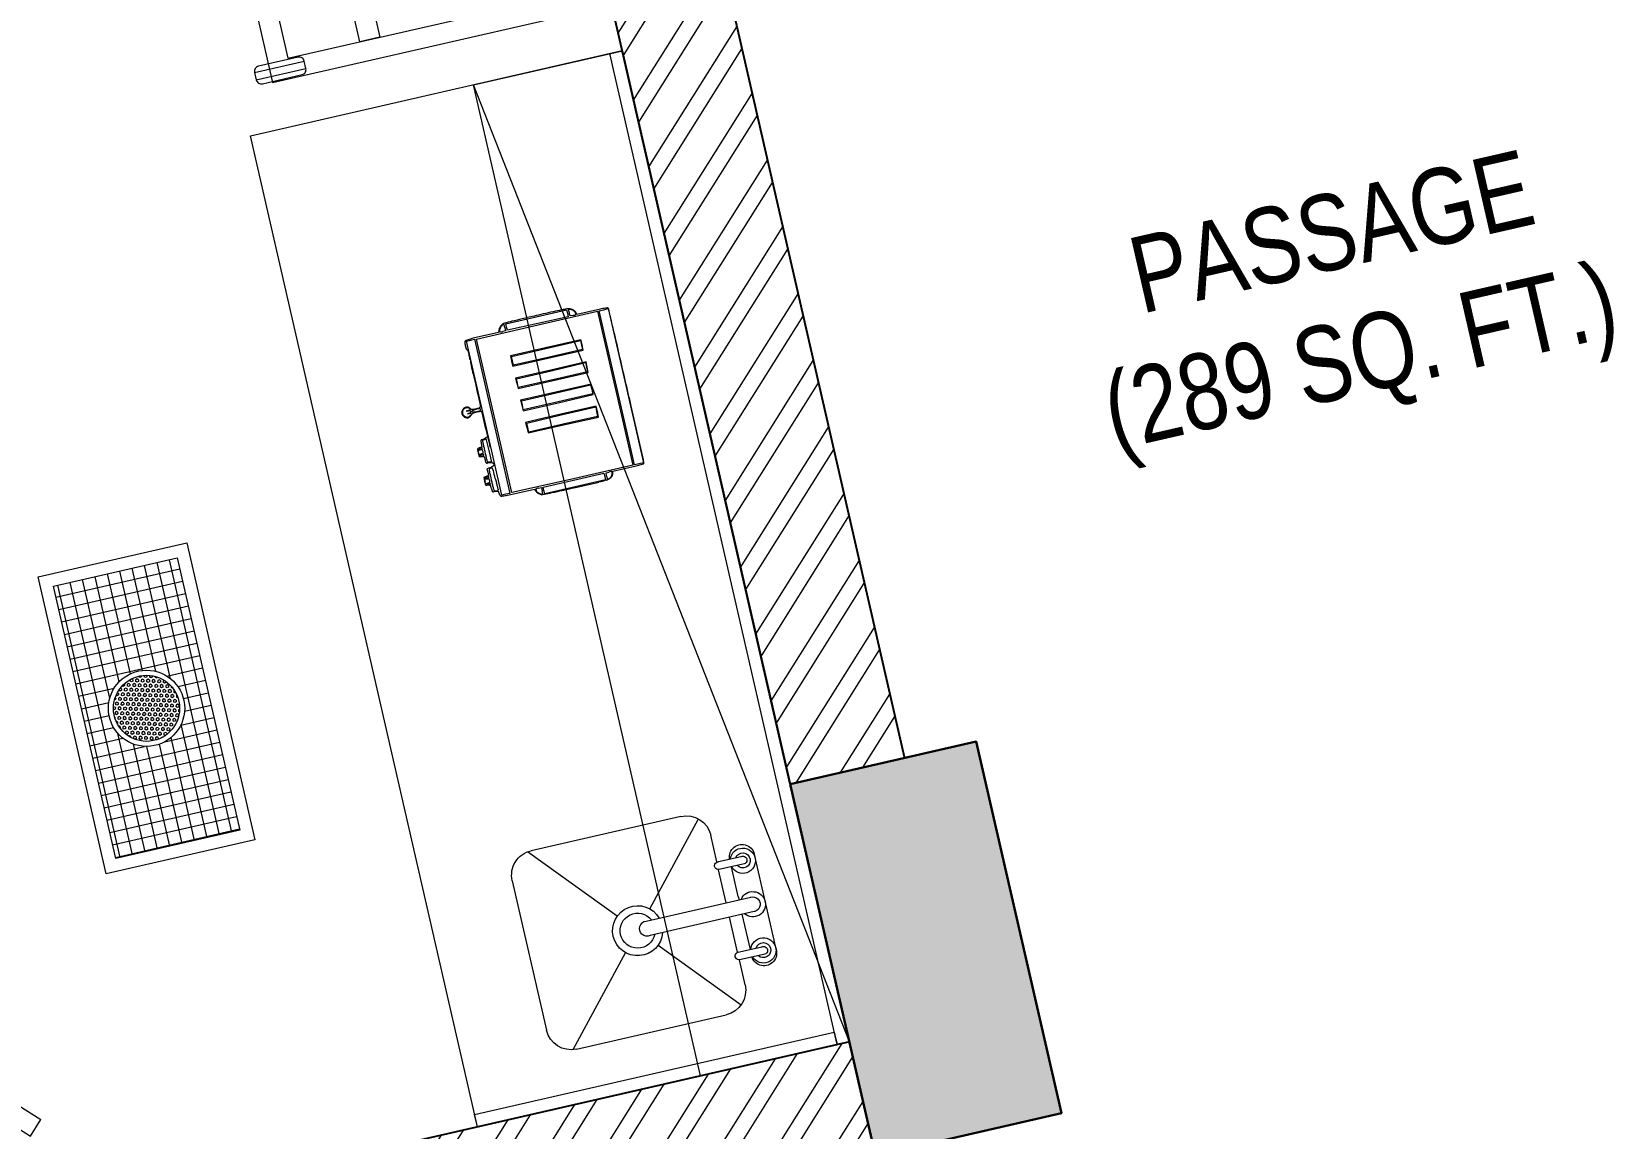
# Model space of a CAD drawing. Header units: millimetres. Extents: x 1667 to 847943, y 724 to 1832625.
# Drawn here: x 651250 to 654369, y 723548 to 725705 of the extents above; entities that cross this region are included whole.
import ezdxf

# ---------------------------------------------------------------- set-up
doc = ezdxf.new("R2010")
doc.units = ezdxf.units.MM
doc.linetypes.add('CENTER', pattern=[2, 1.25, -0.25, 0.25, -0.25])
doc.linetypes.add('DASHED', pattern=[19.05, 12.7, -6.35])
for name, color, linetype, lineweight in [('2026-02-28_GF-SF BWP SET_MAIN BLOCK_SASANGIR RESORT$0$BRICK WALL_MOFA', 20, 'Continuous', 25), ('2026-02-28_GF-SF BWP SET_MAIN BLOCK_SASANGIR RESORT$0$CONCRETE_MOFA', 230, 'Continuous', 30), ('2026-02-28_GF-SF BWP SET_MAIN BLOCK_SASANGIR RESORT$0$HATCH LIGHT_MOFA', 253, 'Continuous', 0), ('2026-02-28_GF-SF BWP SET_MAIN BLOCK_SASANGIR RESORT$0$HATCH_LIGHT_MOFA', 251, 'Continuous', 5), ('DIMENSION_MOFA', 66, 'CENTER', 15), ('FURNITURE_MOFA', 46, 'Continuous', 5), ('GH - KIT - PLAN', 32, 'Continuous', 0), ('GH - KIT EQUIP.', 2, 'Continuous', 9), ('kitchen equipments', 5, 'Continuous', 0), ('text', 222, 'Continuous', 15)]:
    doc.layers.add(name, color=color, linetype=linetype, lineweight=lineweight)
doc.styles.add('ARIALBOLD.8', font='arialbd.ttf', dxfattribs={"width": 0.8, "height": 2.5})
pattern_1 = [(45, (141873.28, -3193.15), (-67.35192, 67.35192), []), (45, (141918.18, -3193.15), (-67.35192, 67.35192), [])]

# ---------------------------------------------------------------- blocks, each defined once
blk = doc.blocks.new('CASTOR')
at = {"layer": 'kitchen equipments', "color": 177, "lineweight": 13, "true_color": 0x293189}
for p, q in [((38.9, 67.2), (-67.2, -38.9)), ((67.2, 38.9), (38.9, 67.2)), ((67.2, 38.9), (-38.9, -67.2)), ((-38.9, -67.2), (-67.2, -38.9))]:
    blk.add_line(p, q, dxfattribs=at)
for radius in [31.6, 20]:
    blk.add_circle((0, 0), radius, dxfattribs=at)
blk = doc.blocks.new('Rs-table')
at = {"layer": 'GH - KIT - PLAN', "color": 177, "linetype": 'DASHED', "lineweight": 5, "ltscale": 0.1, "true_color": 0x293189}
for p, q in [((932, 200), (0, 200)), ((0, 200), (0, 0)), ((932, 0), (932, 200)), ((932, 150), (0, 150)), ((0, 50), (932, 50)), ((0, 0), (932, 0))]:
    blk.add_line(p, q, dxfattribs=at)
for p in [(16.8, 160.5), (901.8, 149.4), (16.8, 27.6), (912.9, 16.5)]:
    blk.add_blockref('CASTOR', p, dxfattribs=at)
blk = doc.blocks.new('SINK')
at = {"layer": 'FURNITURE_MOFA'}
for p, q in [((578109.7, 211491.4), (577915.6, 211491.4)), ((578002.8, 211466.1), (578002.8, 211256.4)), ((577915.6, 211442.3), (577915.6, 211442.2)), ((577915.6, 211442.2), (577916.8, 211442.2)), ((577916.8, 211465.2), (577916.8, 211420)), ((577932, 211420), (577932, 211465.2)), ((577932, 211442.2), (578002.8, 211442.2)), ((578031.9, 211255), (578031.9, 211465.8)), ((578038.5, 211442.2), (578031.9, 211442.2)), ((578038.5, 211442.2), (578098.8, 211442.2)), ((578098.8, 211465.2), (578098.8, 211420)), ((578114.1, 211420), (578114.1, 211465.2)), ((577866.5, 211416.5), (577916.7, 211416.5)), ((577932.1, 211416.5), (578002.8, 211416.5)), ((578031.9, 211416.5), (578098.7, 211416.5)), ((578114.2, 211416.5), (578168, 211416.5)), ((577980.6, 211267.4), (577829.8, 211400.2)), ((578053.9, 211267.4), (578204.7, 211400.2)), ((577817.3, 211065.7), (577817.3, 211367.3)), ((578217.3, 211367.3), (578217.3, 211065.7)), ((577980.6, 211201.7), (577817.8, 211058.2)), ((578053.9, 211201.7), (578216.7, 211058.2)), ((578168, 211016.5), (577866.5, 211016.5))]:
    blk.add_line(p, q, dxfattribs=at)
for centre, radius, start, end in [((577918.9, 211466.8), 24.8, 83.6375, 265.1112), ((577924.4, 211466.7), 24.8, 287.9421, 252.0579), ((577924.9, 211466.7), 14.8, 298.8271, 236.561), ((577924.4, 211467.2), 7.87, 345.6134, 194.3866), ((578017.5, 211466.7), 24.8, 305.6219, 233.6179), ((578017.3, 211466.5), 14.8, 353.6262, 192.1333), ((578105.2, 211466.7), 24.8, 291.0633, 255.1249), ((578105.9, 211466.7), 14.8, 303.439, 241.1729), ((578106.4, 211467.2), 7.87, 345.6134, 194.3866), ((578112.5, 211466.8), 24.8, 273.6196, 96.3625), ((577866.5, 211367.3), 49.2, 90, 180), ((577924.4, 211418), 7.87, 165.6134, 14.3866), ((578106.4, 211418), 7.87, 165.6134, 14.3866), ((578168, 211367.3), 49.2, 0, 90), ((578017.3, 211234.6), 49.2, 107.0555, 72.6537), ((578017.3, 211234.6), 34.4, 114.7713, 64.7909), ((578017.3, 211253.3), 14.8, 167.8667, 6.3738), ((577866.5, 211065.7), 49.2, 180, 270), ((578168, 211065.7), 49.2, 270, 0)]:
    blk.add_arc(centre, radius, start, end, dxfattribs=at)
blk = doc.blocks.new('TR')
at = {"layer": 'GH - KIT - PLAN', "color": 177, "true_color": 0x293189}
for p, q in [((3684884.6, 130859, 0), (3684884.6, 130759, 0)), ((3684899.6, 130859, 0), (3684899.6, 130759, 0)), ((3685444.6, 130859, 0), (3685444.6, 130759, 0)), ((3685459.6, 130859, 0), (3685459.6, 130759, 0)), ((3684884.6, 130199, 0), (3684884.6, 130299, 0)), ((3684899.6, 130199, 0), (3684899.6, 130299, 0)), ((3685444.6, 130199, 0), (3685444.6, 130299, 0)), ((3685459.6, 130199, 0), (3685459.6, 130299, 0))]:
    blk.add_line(p, q, dxfattribs=at)
at = {"layer": 'GH - KIT - PLAN', "color": 177, "true_color": 0x293189, "elevation": 0}
for points in [[(3684884.6, 130759), (3684899.6, 130759, 0.414214), (3684909.6, 130769), (3684909.6, 130849, 0.414214), (3684899.6, 130859), (3684884.6, 130859, 0.414214), (3684874.6, 130849), (3684874.6, 130769, 0.414214)], [(3685459.6, 130759), (3685444.6, 130759, -0.414214), (3685434.6, 130769), (3685434.6, 130849, -0.414214), (3685444.6, 130859), (3685459.6, 130859, -0.414214), (3685469.6, 130849), (3685469.6, 130769, -0.414214)], [(3684884.6, 130299), (3684899.6, 130299, -0.414214), (3684909.6, 130289), (3684909.6, 130209, -0.414214), (3684899.6, 130199), (3684884.6, 130199, -0.414214), (3684874.6, 130209), (3684874.6, 130289, -0.414214)], [(3685459.6, 130299), (3685444.6, 130299, 0.414214), (3685434.6, 130289), (3685434.6, 130209, 0.414214), (3685444.6, 130199), (3685459.6, 130199, 0.414214), (3685469.6, 130209), (3685469.6, 130289, 0.414214)]]:
    blk.add_lwpolyline(points, format="xyb", close=True, dxfattribs=at)
for points in [[(3684872.1, 130829), (3685472.1, 130829), (3685472.1, 130229), (3684872.1, 130229)], [(3684912.1, 130789), (3685432.1, 130789), (3685432.1, 130269), (3684912.1, 130269)], [(3684912.1, 130604), (3684912.1, 130644), (3685432.1, 130644), (3685432.1, 130604)], [(3684912.1, 130454), (3684912.1, 130414), (3685432.1, 130414), (3685432.1, 130454)]]:
    blk.add_lwpolyline(points, close=True, dxfattribs=at)
blk = doc.blocks.new('GR600')
at = {"layer": 'GH - KIT EQUIP.', "true_color": 0x262627}
h = blk.add_hatch(dxfattribs=at)
h.set_pattern_fill('ANSI37', color=250, scale=200, angle=45)
h.set_pattern_definition([(90, (269578.89, 3638601.525), (-25, -5e-15), []), (180, (269578.89, 3638601.525), (5e-15, -25), [])])
h.paths.add_polyline_path([(505118.7, 156615), (505118.7, 156365), (505668.2, 156365), (505668.2, 156615)])
h.paths.add_polyline_path([(505468.4, 156490, 1), (505318.4, 156490, 1)], flags=16)
h.paths.add_polyline_path([(505458.4, 156490, 1), (505328.4, 156490, 1)], flags=0)
h = blk.add_hatch(dxfattribs=at)
h.set_pattern_fill('HEX', color=250, scale=25, angle=45)
h.set_pattern_definition([(45, (270639.0354, 3638601.525), (-3.827327723, 3.827327723), [3.125, -6.25]), (165, (270639.0354, 3638601.525), (-1.400899175, -5.228226898), [3.125, -6.25]), (105, (270641.245, 3638603.735), (-5.228226898, -1.400899175), [3.125, -6.25])])
h.paths.add_polyline_path([(505458.4, 156490, 1), (505328.4, 156490, 1)])
at = {"layer": 'GH - KIT EQUIP.'}
blk.add_lwpolyline([(505693.2, 156340), (505093.7, 156340), (505093.7, 156640), (505693.2, 156640), (505693.2, 156340)], dxfattribs=at)
blk.add_lwpolyline([(505668.2, 156615), (505668.2, 156365), (505118.7, 156365), (505118.7, 156615)], close=True, dxfattribs=at)
for radius in [75, 65]:
    blk.add_circle((505393.4, 156490), radius, dxfattribs=at)
blk = doc.blocks.new('TS')
at = {"layer": 'GH - KIT EQUIP.', "lineweight": 15}
for p, q in [((1183144, -1332222.1), (1183144, -1332002.5)), ((1183144, -1332002.5), (1183152.1, -1332002.5)), ((1183152.1, -1332002.5), (1183160.1, -1332002.5)), ((1183209.2, -1331999.9), (1183157.7, -1332000.1)), ((1183160.1, -1332002.5), (1183160.1, -1332222.1)), ((1183164.1, -1332003.1), (1183288.1, -1332002.8)), ((1183164.1, -1332222.1), (1183164.1, -1332003.1)), ((1183210.5, -1331996.3), (1183209.2, -1331999.9)), ((1183223.1, -1332000.3), (1183217.3, -1332000.3)), ((1183223.1, -1331993.4), (1183223.1, -1332000.3)), ((1183226.7, -1331993.1), (1183226.4, -1331986.5)), ((1183226.4, -1331986.5), (1183287.8, -1331986.5)), ((1183227.1, -1331999.7), (1183226.7, -1331993.1)), ((1183288.1, -1332000), (1183227.1, -1331999.7)), ((1183287.8, -1331986.5), (1183349.2, -1331986.5)), ((1183349.2, -1332000.3), (1183288.1, -1332000)), ((1183288.1, -1332002.8), (1183407.8, -1332002.5)), ((1183349.2, -1331986.5), (1183349.2, -1331993.4)), ((1183349.2, -1331993.4), (1183349.2, -1332000.3)), ((1183353.2, -1331999.7), (1183352.9, -1331993.1)), ((1183359.2, -1332000), (1183353.2, -1331999.7)), ((1183367.1, -1331999.7), (1183366.3, -1331996.4)), ((1183414.2, -1332000), (1183367.1, -1331999.7)), ((1183407.8, -1332002.5), (1183407.8, -1332222.1)), ((1183411.2, -1332222.1), (1183411.2, -1332002.5)), ((1183411.2, -1332002.5), (1183420.4, -1332002.5)), ((1183420.4, -1332002.5), (1183429.6, -1332002.5)), ((1183429.6, -1332002.5), (1183429.6, -1332222.1)), ((1183292.4, -1332050.1), (1183221.3, -1332050.1)), ((1183221.3, -1332050.1), (1183221.3, -1332060.5)), ((1183221.3, -1332060.5), (1183221.3, -1332070.8)), ((1183221.3, -1332070.8), (1183292.4, -1332070.8)), ((1183223.1, -1332051.9), (1183292.7, -1332051.6)), ((1183223.1, -1332060.5), (1183223.1, -1332051.9)), ((1183223.1, -1332069.1), (1183223.1, -1332060.5)), ((1183292.7, -1332069.4), (1183223.1, -1332069.1)), ((1183363.5, -1332050.1), (1183292.4, -1332050.1)), ((1183292.4, -1332070.8), (1183363.5, -1332070.8)), ((1183292.7, -1332051.6), (1183362.4, -1332051.3)), ((1183362.4, -1332069.7), (1183292.7, -1332069.4)), ((1183362.4, -1332051.3), (1183362.4, -1332060.5)), ((1183362.4, -1332060.5), (1183362.4, -1332069.7)), ((1183363.5, -1332060.5), (1183363.5, -1332050.1)), ((1183363.5, -1332070.8), (1183363.5, -1332060.5)), ((1183292.4, -1332094.9), (1183221.3, -1332094.9)), ((1183221.3, -1332094.9), (1183221.6, -1332105.5)), ((1183222.7, -1332105.5), (1183223.1, -1332096.6)), ((1183223.1, -1332096.6), (1183292.7, -1332096.3)), ((1183363.6, -1332094.9), (1183292.4, -1332094.9)), ((1183292.7, -1332096.3), (1183362.4, -1332096)), ((1183362.4, -1332096), (1183362.4, -1332105.2)), ((1183363.3, -1332105.5), (1183363.6, -1332094.9)), ((1183221.6, -1332105.5), (1183221.9, -1332116.1)), ((1183221.9, -1332116.1), (1183292.4, -1332116.1)), ((1183222.4, -1332114.4), (1183222.7, -1332105.5)), ((1183292.4, -1332114.4), (1183222.4, -1332114.4)), ((1183362.4, -1332114.4), (1183292.4, -1332114.4)), ((1183292.4, -1332116.1), (1183363, -1332116.1)), ((1183362.4, -1332105.2), (1183362.4, -1332114.4)), ((1183363, -1332116.1), (1183363.3, -1332105.5)), ((1183116.8, -1332136.5), (1183112.5, -1332136.7)), ((1183112.5, -1332136.7), (1183116.8, -1332137.2)), ((1183117.4, -1332142.2), (1183113.7, -1332142.4)), ((1183113.7, -1332142.4), (1183117.4, -1332142.9)), ((1183292.4, -1332139.6), (1183221.3, -1332139.6)), ((1183221.3, -1332139.6), (1183221.6, -1332150.2)), ((1183221.6, -1332150.2), (1183221.9, -1332160.8)), ((1183221.9, -1332160.8), (1183292.4, -1332160.8)), ((1183222.4, -1332159.1), (1183222.7, -1332150.2)), ((1183292.4, -1332159.1), (1183222.4, -1332159.1)), ((1183222.7, -1332150.2), (1183223.1, -1332141.3)), ((1183223.1, -1332141.3), (1183292.7, -1332141)), ((1183363.6, -1332139.6), (1183292.4, -1332139.6)), ((1183362.4, -1332159.1), (1183292.4, -1332159.1)), ((1183292.4, -1332160.8), (1183363, -1332160.8)), ((1183292.7, -1332141), (1183362.4, -1332140.7)), ((1183362.4, -1332140.7), (1183362.4, -1332149.9)), ((1183362.4, -1332149.9), (1183362.4, -1332159.1)), ((1183363, -1332160.8), (1183363.3, -1332150.2)), ((1183363.3, -1332150.2), (1183363.6, -1332139.6)), ((1183134.6, -1332199), (1183138.3, -1332197.9)), ((1183142.9, -1332195.2), (1183137.7, -1332196.6)), ((1183138.3, -1332197.9), (1183138.3, -1332221.8)), ((1183142.9, -1332203.1), (1183142.9, -1332195.2)), ((1183292.4, -1332184.3), (1183221.3, -1332184.3)), ((1183221.3, -1332184.3), (1183221.6, -1332194.9)), ((1183221.6, -1332194.9), (1183221.9, -1332205.5)), ((1183223.1, -1332186), (1183292.8, -1332185.7)), ((1183223.1, -1332195.2), (1183223.1, -1332186)), ((1183223.1, -1332204.4), (1183223.1, -1332195.2)), ((1183363.5, -1332184.3), (1183292.4, -1332184.3)), ((1183292.8, -1332185.7), (1183362.5, -1332185.4)), ((1183362.1, -1332194.9), (1183361.8, -1332204.4)), ((1183362.5, -1332185.4), (1183362.1, -1332194.9)), ((1183363.5, -1332195.2), (1183363.5, -1332184.3)), ((1183363.5, -1332206.1), (1183363.5, -1332195.2)), ((1183116.8, -1332222), (1183117.1, -1332229.3)), ((1183126.7, -1332212.7), (1183123.1, -1332212.7)), ((1183127.1, -1332205.5), (1183126.7, -1332212.7)), ((1183138.3, -1332221.8), (1183138.3, -1332245.8)), ((1183144, -1332313.6), (1183144, -1332222.1)), ((1183160.1, -1332222.1), (1183160.1, -1332313.6)), ((1183164.1, -1332313), (1183164.1, -1332222.1)), ((1183221.9, -1332205.5), (1183292.7, -1332205.8)), ((1183292.4, -1332204.4), (1183223.1, -1332204.4)), ((1183361.8, -1332204.4), (1183292.4, -1332204.4)), ((1183292.7, -1332205.8), (1183363.5, -1332206.1)), ((1183407.8, -1332222.1), (1183407.8, -1332313.6)), ((1183411.2, -1332313.6), (1183411.2, -1332222.1)), ((1183429.6, -1332222.1), (1183429.5, -1332313.6)), ((1183430.7, -1332293.1), (1183430.7, -1332199.4)), ((1183117.1, -1332229.3), (1183121.9, -1332230.4)), ((1183121.9, -1332230.4), (1183126.7, -1332231.4)), ((1183126.7, -1332231.4), (1183127.1, -1332238.4)), ((1183132.3, -1332255.7), (1183126.8, -1332256.5)), ((1183126.8, -1332256.5), (1183126.8, -1332263.1)), ((1183138.3, -1332245.8), (1183134.6, -1332244.7)), ((1183117.1, -1332271.7), (1183116.8, -1332279.4)), ((1183122, -1332270.7), (1183117.1, -1332271.7)), ((1183117.7, -1332284.4), (1183117.7, -1332279.4)), ((1183122.3, -1332284), (1183117.7, -1332284.4)), ((1183126.8, -1332269.7), (1183122, -1332270.7)), ((1183126.8, -1332263.1), (1183126.8, -1332269.7)), ((1183152.1, -1332313.6), (1183144, -1332313.6)), ((1183160.1, -1332313.6), (1183152.1, -1332313.6)), ((1183157.7, -1332316), (1183209.2, -1332316.1)), ((1183288.1, -1332313.3), (1183164.1, -1332313)), ((1183209.2, -1332316.1), (1183210.4, -1332319.8)), ((1183217.3, -1332315.9), (1183223.1, -1332315.9)), ((1183223.1, -1332315.9), (1183223.1, -1332322.8)), ((1183226.5, -1332322.8), (1183226.5, -1332315.9)), ((1183226.5, -1332315.9), (1183287.9, -1332315.9)), ((1183287.9, -1332315.9), (1183349.2, -1332315.9)), ((1183407.8, -1332313.6), (1183288.1, -1332313.3)), ((1183349.2, -1332315.9), (1183349.2, -1332322.8)), ((1183352.9, -1332322.1), (1183353.2, -1332316.4)), ((1183353.2, -1332316.4), (1183359.2, -1332316.1)), ((1183366.3, -1332319.7), (1183367.1, -1332316.4)), ((1183367.1, -1332316.4), (1183414.2, -1332316.1)), ((1183420.4, -1332313.6), (1183411.2, -1332313.6)), ((1183429.5, -1332313.6), (1183420.4, -1332313.6)), ((1183226.5, -1332329.6), (1183226.5, -1332322.8)), ((1183287.9, -1332329.6), (1183226.5, -1332329.6)), ((1183349.2, -1332329.6), (1183287.9, -1332329.6)), ((1183349.2, -1332322.8), (1183349.2, -1332329.6))]:
    blk.add_line(p, q, dxfattribs=at)
for centre, radius, start, end in [((1183151.3, -1332006.7), 11.7, 166.2446, 177.7758), ((1183249.6, -1332010.5), 110.1, 177.7758, 180), ((1183219.7, -1332010.5), 80.2, 180, 182.759), ((1183143.8, -1332004.8), 4.09, 143.9326, 166.2445), ((1183143.3, -1332004.4), 3.37, 118.1549, 143.9326), ((1183143.7, -1332005.2), 4.24, 96.6333, 118.1549), ((1183158.4, -1332131.5), 131.4, 94.834, 96.6333), ((1183157.5, -1332121.2), 121, 92.4852, 94.834), ((1183159.9, -1332176.4), 176.3, 90.7132, 92.4852), ((1183222.9, -1332000.4), 13.1, 145.973, 161.7356), ((1183218.3, -1331997.9), 6.7, 157.2829, 180), ((1183214.6, -1331997.9), 3, 180, 204.2017), ((1183213.1, -1331998.6), 1.36, 204.2016, 247.8518), ((1183230.5, -1332005.5), 22.3, 135.4082, 145.9729), ((1183225.3, -1332000.9), 14.3, 144.391, 157.2829), ((1183214.3, -1331995.7), 4.52, 247.8519, 267.3784), ((1183226.6, -1332001.8), 15.9, 132.0919, 144.3909), ((1183217.3, -1331929.3), 70.9, 267.3785, 270), ((1183230.9, -1332005.9), 22.9, 124.9475, 135.4082), ((1183224.3, -1331999.3), 12.5, 117.3444, 132.0919), ((1183226.5, -1331999.6), 15.1, 110.6979, 124.9475), ((1183240.7, -1332030.9), 48.2, 115.6476, 117.3444), ((1183234, -1332017), 32.7, 113.3793, 115.6477), ((1183224.3, -1331993.9), 9.02, 91.4028, 110.6978), ((1183235.5, -1332020.3), 36.3, 111.6797, 113.3793), ((1183222.4, -1331987.6), 1.07, 89.9999, 111.6796), ((1183222.4, -1331986.7), 0.254, 7.0408, 90.0001), ((1183165.8, -1331993.7), 57.4, 5.2342, 7.0406), ((1183184, -1331992.1), 39.1, 1.9693, 5.2342), ((1183146.3, -1331993.4), 76.8, 360, 1.9693), ((1183280.9, -1334302), 2317.9, 91.0201, 91.4028), ((1183267, -1333523.3), 1539, 90.2643, 91.0202), ((1183286, -1337641.2), 5657, 89.9774, 90.2644), ((1183282.4, -1346749.1), 14764.9, 89.82596, 89.97745), ((1183325.5, -1332550), 565.7, 88.2162, 89.826), ((1183338.7, -1332128.1), 143.6, 84.6672, 88.2162), ((1183350.7, -1331999.3), 14.3, 65.3353, 84.6672), ((1183354.8, -1331988.5), 2.05, 131.295, 179.3527), ((1183426.3, -1331989.3), 73.5, 179.3527, 182.9857), ((1183354.4, -1331988), 1.42, 68.6232, 131.295), ((1183341.6, -1332020.8), 36.6, 62.6556, 68.6231), ((1183344.7, -1332012.3), 28.6, 56.9613, 65.3353), ((1183353.5, -1331997.7), 10.6, 46.0497, 62.6556), ((1183364.1, -1331915.6), 84.6, 266.7049, 268.9863), ((1183351.9, -1332001.4), 15.5, 43.7197, 56.9613), ((1183349.6, -1332001.8), 16.3, 34.0311, 46.0496), ((1183362.7, -1331994.8), 5.36, 268.9864, 286.0616), ((1183353.8, -1331999.5), 12.8, 28.9602, 43.7197), ((1183350.2, -1332001.3), 15.6, 21.764, 34.031), ((1183363.8, -1331998.7), 1.29, 286.0617, 329.6377), ((1183357.4, -1331998.5), 7.84, 1.2726, 21.7641), ((1183363.2, -1331998.4), 1.99, 329.6377, 1.2726), ((1183353, -1331999.9), 13.7, 14.9553, 28.9602), ((1183405.1, -1332404.8), 405, 87.962, 88.7185), ((1183410.6, -1332250.8), 250.8, 86.8789, 87.962), ((1183403.6, -1332379.2), 379.4, 86.275, 86.8789), ((1183428, -1332004.4), 3.78, 70.1296, 86.2749), ((1183428.8, -1332002), 1.28, 0.4582, 70.1296), ((1140104.4, -1332348.5), 43327.1, 0.4053, 0.45825), ((1183157.2, -1332013.5), 17.7, 182.7589, 191.2321), ((1183147.9, -1332015.3), 8.2, 191.2321, 204.275), ((1183143.4, -1332017.4), 3.25, 204.275, 230.3099), ((1183139.4, -1332022.2), 2.99, 14.4955, 50.3098), ((1183587.2, -1332062.9), 445.3, 176.9465, 178.5579), ((1183128.2, -1332025.1), 14.5, 3.391, 14.4954), ((1182281.9, -1332004.4), 861.2, 357.6862, 358.3635), ((1183087.6, -1332027.5), 55.2, 358.3635, 3.391), ((1175229.7, -1332104.5), 8201, 0.06775, 0.43615), ((1184028.6, -1332068.6), 886.8, 178.9074, 180.0116), ((1184843.5, -1332068.5), 1701.6, 180.0116, 180.7592), ((1183159.8, -1332085.5), 18.7, 197.3535, 202.0955), ((1179817.5, -1332148.9), 3325.4, 0.6188, 0.9715), ((1088289.4, -1332199.4), 95141.3, 359.999997, 0.063023), ((1183109.5, -1332138.8), 6.58, 146.2767, 162.5433), ((1183123.4, -1332148.1), 23.3, 139.9212, 146.2767), ((1183114.6, -1332140), 10.2, 152.6556, 170.9512), ((1183121.7, -1332146.7), 21, 132.8342, 139.9213), ((1183114.2, -1332139.8), 9.7, 129.7402, 152.6556), ((1183111.7, -1332135.9), 6.34, 115.5276, 132.8342), ((1183113, -1332138.3), 7.78, 102.706, 129.7402), ((1183111.6, -1332135.7), 6.09, 97.7686, 115.5277), ((1183113.3, -1332147.9), 18.5, 90, 97.7686), ((1183113, -1332138.6), 8.07, 76.2564, 102.7059), ((1183113.3, -1332147.6), 18.2, 82.2355, 90), ((1183112.4, -1332141.2), 10.8, 54.9916, 76.2563), ((1183114.9, -1332136.1), 6.57, 65.666, 82.2354), ((1183114.9, -1332136.1), 6.56, 49.0727, 65.6661), ((1183109.1, -1332145.9), 16.6, 45.5107, 54.9916), ((1183107.4, -1332144.8), 18, 41.2665, 49.0727), ((1183119.6, -1332134.8), 1.43, 279.9389, 337.0733), ((1183119.9, -1332134.9), 1.1, 337.0733, 45.5107), ((1183134.6, -1332120.9), 18.2, 221.2665, 230.1395), ((1183126.2, -1332130.9), 5.11, 230.1395, 252.9587), ((1183137, -1332125.8), 10.3, 280.1098, 290.9767), ((1183139.7, -1332132.9), 2.71, 290.9766, 320.3099), ((1183139.2, -1332132.5), 3.26, 320.3099, 357.5703), ((1182826, -1332119.2), 316.7, 357.5703, 358.9947), ((1182724.4, -1332117.5), 418.4, 358.9947, 0.6189), ((1183108.7, -1332138.6), 5.72, 162.5434, 180.3057), ((1183117.8, -1332138.5), 14.8, 180.3057, 189.0375), ((1183113.7, -1332139.2), 10.6, 189.0374, 208.9761), ((1183115, -1332138.5), 12.1, 208.976, 227.0519), ((1183112.3, -1332139.6), 7.89, 170.9511, 193.1048), ((1183112.6, -1332139.6), 8.16, 193.1049, 214.8437), ((1183115.2, -1332137.7), 11.4, 214.8437, 231.8114), ((1183114.5, -1332139), 11.3, 227.0519, 245.7891), ((1183116.4, -1332136.2), 13.3, 231.8114, 244.7664), ((1183113.1, -1332142), 8.05, 245.789, 270), ((1183113.4, -1332142.6), 6.23, 244.7664, 267.5944), ((1183113.1, -1332144), 6.08, 270, 285.7414), ((1183113.4, -1332142.6), 6.26, 267.5944, 290.3748), ((1183111.6, -1332138.6), 11.7, 285.7414, 295.371), ((1183110.9, -1332135.8), 13.4, 290.3748, 303.2338), ((1183110.4, -1332136.1), 14.5, 295.371, 304.0705), ((1183115.8, -1332112.8), 23.7, 272.5667, 279.9388), ((1183114.4, -1332160.5), 23.5, 78.7111, 84.0284), ((1183116.6, -1332125.8), 16.4, 272.8191, 279.2928), ((1183114.7, -1332164.2), 21.5, 75.4999, 82.9258), ((1183105.9, -1332128.1), 22.7, 303.2339, 310.3786), ((1183108.1, -1332132.7), 18.6, 304.0705, 311.2835), ((1183118.2, -1332141.2), 3.76, 58.1251, 78.7111), ((1183118.8, -1332139.2), 2.86, 279.2928, 302.8647), ((1183119.8, -1332144.5), 1.12, 12.103, 75.4998), ((1183119.3, -1332139.5), 1.73, 24.4013, 58.1251), ((1183119.5, -1332140.4), 1.51, 302.8645, 338.3583), ((1183136.6, -1332165.1), 24.6, 123.9872, 131.2835), ((1183119.8, -1332144.5), 1.17, 310.3787, 12.1031), ((1183118.5, -1332139.8), 2.66, 0, 24.4014), ((1183118.2, -1332139.8), 2.93, 338.3584, 0), ((1183123.9, -1332139.8), 1.03, 122.9035, 180), ((1183123.9, -1332139.8), 1.03, 180, 237.0965), ((1183127, -1332150.9), 7.43, 106.187, 123.9873), ((1183125.6, -1332142.5), 4.26, 103.0199, 122.9036), ((1183125.6, -1332137.1), 4.26, 237.0964, 256.9801), ((1183127.5, -1332126.6), 9.62, 252.9586, 267.7698), ((1183128.3, -1332154.1), 16.1, 93.965, 103.0199), ((1183128.3, -1332125.5), 16.1, 256.9801, 266.035), ((1183128.1, -1332154.7), 11.4, 92.801, 106.187), ((1183132.1, -1332008.2), 128.1, 267.7697, 270), ((1183137.2, -1332281.9), 144.3, 92.1582, 93.965), ((1183137.2, -1331997.6), 144.3, 266.035, 267.8418), ((1183132.2, -1332238.7), 95.5, 90, 92.8009), ((1183142, -1332411.5), 274, 91.0097, 92.1582), ((1183142, -1331868), 274, 267.8418, 268.9903), ((1183132.1, -1332052.3), 84, 270, 272.668), ((1183132.2, -1332199.2), 56, 86.6583, 90), ((1183133.6, -1332175.4), 32.1, 81.5915, 86.6584), ((1183135, -1332115.1), 21.1, 272.6679, 280.1098), ((1183137.4, -1332146.1), 8.58, 76.9802, 91.0097), ((1183137.4, -1332133.4), 8.58, 268.9903, 283.0198), ((1183134.6, -1332168.6), 25.3, 76.4787, 81.5914), ((1183139, -1332139.3), 1.51, 31.2519, 76.98), ((1183139, -1332140.3), 1.51, 283.02, 328.7481), ((1183138.1, -1332139.8), 2.51, 360, 31.252), ((1183138.1, -1332139.8), 2.51, 328.748, 0), ((1183140, -1332146.1), 2.11, 45, 76.4787), ((1183139.7, -1332146.4), 2.57, 1.4015, 45), ((1158692.1, -1332336), 24450.9, 0.33094, 0.44438), ((1183121.5, -1332139.9), 59, 279.5756, 281.5543), ((1183120, -1332132.6), 66.5, 281.5543, 283.5328), ((1183121.2, -1332137.8), 61.1, 283.5327, 285.6414), ((1181675.9, -1332221.5), 1466.9, 0.1948, 1.0437), ((1183121.4, -1332216.9), 4.63, 145.7232, 177.9104), ((1183179.5, -1332219), 62.8, 177.9104, 182.6965), ((1183119.9, -1332215.9), 2.89, 101.1063, 145.7232), ((1183168, -1332222), 50.4, 176.6219, 180), ((1183178.5, -1332222), 60.8, 180.0001, 182.6607), ((1183119.9, -1332224.7), 2.14, 182.6608, 212.6338), ((1183119.7, -1332219.1), 1.95, 141.0021, 176.6218), ((1183118.8, -1332225.4), 0.812, 212.6339, 272.3521), ((1183119.3, -1332218.8), 1.42, 95.9914, 141.0021), ((1183118.5, -1332219.5), 6.71, 272.3522, 285.0021), ((1183121.5, -1332239.8), 22.5, 90, 95.9913), ((1183119.6, -1332228.1), 0.444, 106.4881, 160.5523), ((1183119.4, -1332228.1), 0.237, 160.5522, 245.9106), ((1183131.7, -1332200.4), 30.6, 245.9107, 248.6279), ((1183123.2, -1332232.4), 19.7, 90.274, 101.1063), ((1183138.9, -1332293.4), 68.6, 104.9743, 106.4881), ((1183120.3, -1332215.1), 0.76, 165.8823, 254.2148), ((1183120.6, -1332215.1), 1.13, 97.9867, 165.8822), ((1183124.9, -1332198.8), 17.6, 254.2148, 263.3411), ((1183125, -1332243.9), 18.5, 101.3877, 105.0021), ((1183123.5, -1332235.3), 21.4, 90, 97.9868), ((1183124.9, -1332217.9), 11.7, 248.6279, 253.7967), ((1183131.5, -1332265.7), 39.9, 100.8131, 104.9743), ((1183127, -1332253.5), 28.3, 98.7636, 101.3876), ((1183121.5, -1332242.9), 25.6, 83.3538, 90), ((1183126.7, -1332251.8), 26.6, 96.108, 98.7637), ((1183125.2, -1332195.9), 20.5, 263.3411, 268.4364), ((1183123.5, -1332223), 9.19, 81.4744, 90), ((1183124.9, -1332235), 9.65, 90.447, 96.108), ((1183124.9, -1332231.1), 4.66, 80.606, 100.813), ((1183124.1, -1332220.1), 2.65, 48.2397, 83.3537), ((1183124.8, -1332212), 4.43, 268.4364, 284.3222), ((1183124.2, -1332218.1), 4.2, 66.1662, 81.4744), ((1183124.8, -1332223.1), 2.21, 270.447, 294.9879), ((1183125.4, -1332227.9), 1.34, 35.7439, 80.6061), ((1183125.1, -1332223.8), 1.46, 294.9879, 328.4217), ((1183125, -1332216.3), 2.23, 44.4487, 66.1662), ((1183125.5, -1332214.8), 1.57, 284.3221, 313.9525), ((1183124.4, -1332219.8), 2.25, 8.8872, 48.2396), ((1183125.2, -1332228), 1.67, 309.2481, 333.2168), ((1183124.2, -1332223.2), 2.59, 328.4215, 351.809), ((1183125, -1332228.2), 1.82, 0.0001, 35.7439), ((1183126, -1332215.3), 0.854, 0, 44.4488), ((1183126, -1332215.3), 0.87, 313.9526, 0.0001), ((1183109.9, -1332222), 16.9, 0, 8.8872), ((1183116.2, -1332222), 10.6, 351.809, 360), ((1183125.4, -1332228.2), 1.44, 333.2167, 360), ((1183253.4, -1332211.5), 126.5, 175.3552, 177.2728), ((1183133.6, -1332201.8), 6.31, 158.3966, 175.3551), ((1183129.3, -1332200.1), 1.69, 117.2008, 158.3966), ((1183130.1, -1332201.6), 3.43, 92.8887, 117.2008), ((1183129.4, -1332186.8), 11.4, 272.8886, 279.5757), ((1183963.2, -1332217.7), 832.9, 179.2262, 179.71), ((1184781.3, -1332221.8), 1651, 179.71, 179.9999), ((1184781.3, -1332221.8), 1651, 180.0001, 180.29), ((1191853.7, -1332324.3), 8724.1, 179.18504, 179.22629), ((1183130.6, -1332200.2), 0.121, 90, 179.1851), ((1183130.6, -1332199.2), 0.848, 270.0001, 284.6054), ((1183072.5, -1331976.2), 231.3, 284.6052, 284.8835), ((1183103.1, -1332091.5), 112, 284.8834, 285.5547), ((1183081.6, -1332014.2), 192.2, 285.5546, 286.0027), ((1184574.3, -1332216.5), 1431.5, 179.465, 179.9999), ((1183127.1, -1332210.4), 19.6, 253.7967, 257.3153), ((1183126.9, -1332211.1), 18.8, 257.3152, 260.8666), ((1183125.2, -1332222), 7.83, 260.8665, 267.7001), ((1183124.9, -1332227.5), 2.29, 267.7001, 287.111), ((1183125, -1332227.9), 1.92, 287.111, 309.2481), ((1183270.7, -1332231.4), 143.8, 182.7727, 184.5558), ((1183131.5, -1332242.5), 4.11, 184.5559, 207.7508), ((1183129.2, -1332243.7), 1.55, 207.7509, 254.6801), ((1183131.6, -1332234.9), 10.6, 254.6801, 266.0051), ((1183963.2, -1332226), 832.9, 180.29, 180.7738), ((1183173.3, -1332265.3), 43, 173.3937, 179.6337), ((1191853.7, -1332119.4), 8724.1, 180.77371, 180.81496), ((1183130.6, -1332243.5), 0.121, 180.8149, 270), ((1183130.6, -1332244.5), 0.848, 75.3946, 89.9999), ((1183136.2, -1332261), 5.64, 149.3155, 173.3937), ((1183072.5, -1332467.5), 231.3, 75.1165, 75.3948), ((1183129.7, -1332262.8), 17.3, 80.567, 86.0052), ((1183133.5, -1332259.4), 2.49, 105.0021, 149.3156), ((1183103.1, -1332352.2), 112, 74.4453, 75.1166), ((1183123.4, -1332196.6), 59.8, 278.512, 280.6214), ((1183124.7, -1332292.6), 47.5, 78.012, 80.567), ((1183134.7, -1332263.8), 7.06, 79.0066, 105.0021), ((1183081.6, -1332429.5), 192.2, 73.9973, 74.4454), ((1183126, -1332210.3), 45.8, 280.6213, 283.1961), ((1183124.1, -1332295.5), 50.5, 75.4867, 78.012), ((1183135.6, -1332258.9), 2.09, 15.035, 79.0065), ((1183126.5, -1332212.3), 43.8, 283.196, 285.4502), ((1183128.5, -1332278.4), 32.8, 71.999, 75.4866), ((1183119.9, -1332263.1), 18.4, 1.438, 15.035), ((1183137.4, -1332251.8), 2.73, 285.4502, 302.51), ((1183130.8, -1332271.3), 25.3, 66.725, 71.999), ((1183141, -1332257.5), 4.01, 114.0304, 122.51), ((1183142, -1332259.7), 6.43, 108.0723, 114.0304), ((1183141.9, -1332259.5), 6.14, 102.0331, 108.0723), ((1183141.2, -1332256.1), 2.7, 90.8772, 102.033), ((1183139.2, -1332251.8), 4.14, 46.6135, 66.725), ((1183141.2, -1332252.7), 0.714, 270.8774, 311.7174), ((1183140, -1332251.4), 2.42, 311.7173, 328.1846), ((1183140.7, -1332250.3), 1.99, 14.639, 46.6134), ((1183139, -1332250.8), 3.65, 328.1846, 341.6277), ((1183137.5, -1332250.3), 5.25, 341.6277, 351.8647), ((1183139.6, -1332250.6), 3.13, 351.8647, 14.639), ((1183316, -1332288.2), 199.5, 177.4859, 178.9262), ((1183121.8, -1332284.5), 5.23, 178.9262, 198.8044), ((1183118.5, -1332285.7), 1.66, 198.8044, 244.0832), ((1183120.1, -1332276.4), 2.38, 149.3043, 177.6347), ((1183191.5, -1332279.4), 73.8, 177.6347, 180), ((1183121.5, -1332279.4), 8.65, 244.0832, 257.4286), ((1183118.8, -1332275.6), 0.812, 88.4416, 149.3043), ((1183118.6, -1332281.1), 6.33, 74.9978, 88.4416), ((1183120, -1332272.8), 0.49, 91.1064, 177.2921), ((1183120.2, -1332272.8), 0.734, 177.2921, 242.1297), ((1183097.2, -1332388.4), 103, 74.6506, 77.4286), ((1183124.5, -1332264.7), 9.86, 242.1298, 255.5315), ((1183119.8, -1332264.3), 8.02, 271.1063, 277.1199), ((1183120.5, -1332286.1), 0.524, 122.7884, 180), ((1183120.8, -1332286.1), 0.825, 180, 211.9928), ((1183121.2, -1332285.8), 1.3, 211.9928, 234.8118), ((1183122.1, -1332288.5), 3.42, 108.4349, 122.7882), ((1183125, -1332257.2), 18.5, 254.9979, 258.6123), ((1183121.4, -1332285.5), 1.73, 234.8118, 254.262), ((1183117.5, -1332245.6), 26.8, 277.1198, 279.5656), ((1183122.8, -1332290.8), 5.85, 97.2458, 108.435), ((1183121.6, -1332284.9), 2.29, 254.262, 270), ((1183127, -1332247.5), 28.3, 258.6124, 261.2364), ((1183121.6, -1332293), 5.76, 82.482, 89.9999), ((1183117.1, -1332243.1), 29.3, 279.5655, 281.9775), ((1183124.3, -1332265.3), 9.23, 255.5315, 269.6101), ((1183123.4, -1332295.4), 10.4, 90, 97.2458), ((1183118.5, -1332244.8), 39.4, 275.4476, 279.5534), ((1183120.5, -1332300.9), 13.8, 78.5618, 82.482), ((1183126.7, -1332249.2), 26.6, 261.2363, 263.892), ((1183118.6, -1332250.6), 21.7, 281.9776, 285.0022), ((1183120.4, -1332301.5), 14.3, 74.6801, 78.5618), ((1183123.4, -1332296.9), 12, 82.51, 90), ((1183124.9, -1332266.1), 9.65, 263.892, 269.553), ((1183121.9, -1332296), 8.64, 69.0063, 74.68), ((1183126.5, -1332280.1), 8.82, 96.8282, 105.0022), ((1183124.3, -1332269.7), 4.83, 269.6101, 282.5283), ((1183123.6, -1332292.1), 3.13, 39.9899, 74.6505), ((1183124.8, -1332277.8), 2.11, 62.7608, 89.5529), ((1183124.6, -1332288.1), 3.07, 61.8237, 82.51), ((1183126.1, -1332285.1), 3.02, 249.0064, 264.3751), ((1183124.7, -1332281.4), 2.18, 279.5534, 313.3532), ((1183124.9, -1332272.3), 2.25, 282.5284, 305.4393), ((1183125.7, -1332272.8), 1.45, 65.7478, 96.8281), ((1183125.1, -1332277.2), 1.44, 27.1762, 62.7608), ((1183125.9, -1332287.2), 0.897, 264.3751, 302.3009), ((1183125.3, -1332286.7), 1.53, 30.1197, 61.8237), ((1183123.8, -1332291.9), 2.9, 3.2354, 39.9899), ((1183125.2, -1332272.8), 1.59, 305.4393, 333.5866), ((1183125, -1332281.8), 1.71, 313.3532, 353.5868), ((1183125.9, -1332272.2), 0.816, 20.5603, 65.7478), ((1183123.5, -1332278.1), 3.22, 5.7827, 27.1762), ((1183125.9, -1332287.3), 0.822, 302.301, 342.4206), ((1183125.2, -1332286.8), 1.64, 0, 30.1198), ((1183124.5, -1332272.7), 2.35, 0, 20.5602), ((1183125.1, -1332272.7), 1.73, 333.5866, 360), ((1183108, -1332279.6), 18.9, 0, 5.7827), ((1183105.8, -1332279.6), 21, 353.5869, 0), ((1183124.4, -1332286.8), 2.49, 342.4206, 359.9999), ((1185358.1, -1332279.2), 2227.8, 179.6338, 180), ((1183687.5, -1332279.2), 557.2, 180, 180.8546), ((1183425.6, -1332283.2), 295.3, 180.8547, 182.2293), ((1181542.6, -1332302.7), 1596.2, 0.8765, 1.438), ((1185278.9, -1332245.6), 2140.5, 180.8765, 181.1059), ((1184376, -1332263), 1237.5, 181.106, 181.4519), ((1183043.6, -1332296.5), 83.2, 0, 3.2354), ((1183262.6, -1332296.5), 135.7, 180, 181.7679), ((1183131.6, -1332300.5), 4.73, 181.7678, 201.8177), ((1183128.5, -1332301.8), 1.3, 201.8176, 251.139), ((1183129.6, -1332298.5), 4.75, 251.1389, 270), ((1183129.6, -1332320.1), 16.8, 85.5707, 90), ((1184048.9, -1332258.9), 919.1, 182.2294, 182.6112), ((1183131.5, -1332300.7), 0.709, 182.6112, 239.5206), ((1183127.2, -1332350.2), 47.1, 83.517, 85.5706), ((1183132.5, -1332299), 2.66, 239.5206, 252.2899), ((1183143.3, -1332265.2), 38.2, 252.2898, 254.1126), ((1183126.9, -1332353.2), 50.1, 81.486, 83.517), ((1183143.9, -1332263.2), 40.2, 254.1127, 256.1671), ((1183146.4, -1332253.1), 50.7, 256.1672, 257.8947), ((1183129.5, -1332336), 32.7, 78.6901, 81.486), ((1183141.2, -1332277.1), 26.2, 257.8947, 261.9347), ((1183132.9, -1332318.8), 15.1, 70.6517, 78.69), ((1183138, -1332300), 3, 261.9347, 281.8161), ((1183137.3, -1332306.4), 2, 34.9888, 70.6517), ((1183138.4, -1332302.2), 0.753, 281.8161, 330.0326), ((1185890.4, -1332224.6), 2752.4, 181.4518, 181.5854), ((1183136.8, -1332306.7), 2.57, 5.0144, 34.9888), ((1183147.2, -1332300.5), 8.13, 181.5854, 189.6937), ((1183138.2, -1332302.1), 0.978, 330.0324, 9.6936), ((1183110, -1332309.1), 29.4, 360, 5.0144), ((1183158, -1332309.1), 18.6, 180, 186.5323), ((1183145.7, -1332310.5), 6.11, 186.5322, 201.5049), ((1183143.5, -1332311.4), 3.82, 201.5048, 221.2542), ((1183143.4, -1332311.5), 3.61, 221.2542, 241.8451), ((1183143.6, -1332311), 4.2, 241.845, 263.4946), ((1183158.1, -1332184.4), 131.6, 263.4946, 265.2895), ((1183157.2, -1332195), 120.9, 265.2895, 267.6388), ((1183159.5, -1332139.5), 176.5, 267.6388, 269.4087), ((1183223.3, -1332315.6), 13.5, 198.2644, 211.4924), ((1183214.8, -1332318.2), 3.16, 156.6397, 180), ((1183220.6, -1332318.2), 8.96, 180, 196.6513), ((1183226.3, -1332313.7), 17.1, 211.4923, 222.5549), ((1183213.1, -1332317.5), 1.35, 112.4478, 156.6397), ((1183219.9, -1332318.4), 8.28, 196.6512, 214.3198), ((1183214.3, -1332320.4), 4.43, 92.5993, 112.4479), ((1183217.3, -1332387.8), 71.9, 90, 92.5993), ((1183382.2, -1332323.9), 29.4, 176.3665, 180.7038), ((1183364.8, -1332412.4), 96.5, 91.1829, 93.295), ((1183362.9, -1332320.3), 4.38, 71.2202, 91.1829), ((1183354, -1332317.3), 11.2, 326.7661, 334.2747), ((1183350.5, -1332315.6), 15.1, 334.2747, 340.2972), ((1183348.4, -1332313.9), 18.9, 326.9473, 332.1102), ((1183363.9, -1332317.3), 1.18, 22.3537, 71.2201), ((1183351.8, -1332316.1), 13.7, 340.2972, 346.4841), ((1183361.9, -1332318.1), 3.38, 360, 22.3537), ((1183347.9, -1332313.7), 19.3, 332.1102, 337.2389), ((1183360.5, -1332318.1), 4.8, 346.4841, 0), ((1183355.6, -1332316.9), 11, 337.2389, 345.0549), ((1183405.3, -1331915.8), 400.5, 271.2609, 272.0259), ((1183410.7, -1332068), 248.1, 272.0259, 273.1209), ((1183403.8, -1331941.5), 374.8, 273.121, 273.7322), ((1183428, -1332311.8), 3.74, 273.7322, 290.0431), ((1183428.9, -1332314.3), 1.14, 290.0432, 353.2876), ((1183350.4, -1332305), 80.1, 353.2876, 356.3017), ((1183307.8, -1332302.3), 122.9, 356.3017, 359.2875), ((1182574.5, -1332293.1), 856.2, 359.2875, 0), ((1183221.9, -1332317.1), 10.7, 214.3197, 229.5661), ((1183227.6, -1332312.6), 18.8, 222.5548, 233.0882), ((1183229.6, -1332308), 22.6, 229.5661, 238.2825), ((1183229, -1332310.7), 21.2, 233.0882, 242.7311), ((1183248.1, -1332278.1), 57.8, 238.2826, 240.0587), ((1183238.2, -1332295.3), 37.9, 240.0587, 242.4942), ((1183222.1, -1332324.1), 6.11, 242.7311, 268.4447), ((1183241, -1332290), 43.9, 242.494, 244.2392), ((1183222.3, -1332328.6), 1.05, 244.2393, 270), ((1183271.3, -1330514.2), 1816.7, 268.4447, 268.9068), ((1183222.3, -1332329.3), 0.291, 269.9999, 351.6368), ((1183179.6, -1332323.1), 43.5, 351.6369, 353.9874), ((1183189, -1332324), 34.1, 353.9874, 357.7351), ((1183156.3, -1332322.8), 66.7, 357.7351, 0), ((1183262.7, -1330963.2), 1367.6, 268.9068, 269.7573), ((1183288.4, -1324892), 7438.8, 269.75733, 270.00004), ((1183288.4, -1319581), 12749.9, 269.99997, 270.21265), ((1183335, -1332119.7), 211, 270.2127, 274.2369), ((1183348.2, -1332298.9), 31.4, 274.237, 288.577), ((1183374.2, -1332324), 21.4, 180.7038, 186.2116), ((1183371, -1332324.4), 18.2, 186.2118, 191.5203), ((1183354.6, -1332327.7), 1.47, 191.5203, 225), ((1183354.8, -1332327.5), 1.7, 224.9999, 285.6548), ((1183351.5, -1332315.7), 14, 285.6547, 298.5446), ((1183354.4, -1332317.2), 12.1, 288.577, 317.8553), ((1183349.8, -1332312.6), 17.5, 298.5446, 310.5921), ((1183353.5, -1332317), 11.8, 310.5921, 326.7662), ((1183356.8, -1332319.3), 8.86, 317.8553, 326.9474)]:
    blk.add_arc(centre, radius, start, end, dxfattribs=at)
blk = doc.blocks.new('FURNITURE BOH')
at = {"layer": 'GH - KIT EQUIP.', "color": 6}
blk.add_line((-13690, 11220, 0), (-13990, 13219.5, 0), dxfattribs=at)
at = {"layer": 'GH - KIT EQUIP.', "elevation": 0}
for points in [[(-14440, 11220), (-14440, 13220), (-13690, 13220), (-13690, 11220)], [(-13690, 13219.5), (-13690, 11220), (-13990, 11220), (-13990, 13219.5)]]:
    blk.add_lwpolyline(points, close=True, dxfattribs=at)
at = {"layer": 'GH - KIT EQUIP.'}
for points in [[(-13715, 13220), (-13690, 13220), (-13690, 11220), (-13715, 11220)], [(-14440, 11220), (-14440, 11245), (-13715, 11245), (-13715, 11220)]]:
    blk.add_lwpolyline(points, close=True, dxfattribs=at)
at = {"layer": 'GH - KIT EQUIP.', "xscale": -1.000740483417726, "yscale": 1.000740483417726, "zscale": 1.000740483417726, "rotation": 270}
blk.add_blockref('TR', (-144699.5, -3674288.6, 0), dxfattribs=at)
at = {"layer": 'GH - KIT EQUIP.', "color": 177, "lineweight": 15, "true_color": 0x293189}
blk.add_blockref('TS', (-1197259.8, 1344734), dxfattribs=at)
at = {"layer": 'GH - KIT EQUIP.', "lineweight": 15, "rotation": 90}
blk.add_blockref('GR600', (141599.7, -493225.6, 0), dxfattribs=at)
at = {"layer": 'GH - KIT EQUIP.', "color": 177, "lineweight": 15, "true_color": 0x293189, "xscale": -1.000740483417726, "yscale": 1.000740483417726, "zscale": 1.000740483417726, "rotation": 270}
blk.add_blockref('SINK', (-225438, -566919.4, 0), dxfattribs=at)
at = {"layer": 'GH - KIT EQUIP.', "xscale": -0.9656835041809897, "yscale": 0.9656835041809897, "zscale": 0.9656835041809897}
blk.add_blockref('Rs-table', (-15321.8, 11308.5), dxfattribs=at)
at = {"layer": 'text', "insert": (-11737.4, 12887.5), "char_height": 150, "width": 1346.61, "attachment_point": 3, "style": 'ARIALBOLD.8'}
blk.add_mtext('\\pxqc;{\\fArial|b0|i0|c0|p34;\\C0;\\P\\C256;PASSAGE\\P\\C0;(289 SQ. FT.)}', dxfattribs=at)
blk = doc.blocks.new('2026-02-28_GF-SF BWP SET_MAIN BLOCK_SASANGIR RESORT$0$zw$2C75-flat-1')
at = {"layer": '2026-02-28_GF-SF BWP SET_MAIN BLOCK_SASANGIR RESORT$0$HATCH_LIGHT_MOFA'}
h = blk.add_hatch(color=256, dxfattribs=at)
h.dxf.hatch_style = 1
h.paths.add_polyline_path([(-143916.4, -8430), (-143916.4, -9700), (-144146.4, -9700), (-144146.4, -8200), (-142646.4, -8200), (-142646.4, -8430)])
h.paths.add_polyline_path([(-123816.4, -25320), (-123586.4, -25320), (-123586.4, -28545), (-123816.4, -28545)])
h.paths.add_polyline_path([(-132186.4, -25320), (-131956.4, -25320), (-131956.4, -28545), (-132186.4, -28545)])
h.paths.add_polyline_path([(-88256.4, -8200), (-88026.4, -8200), (-88026.4, -10660), (-88256.4, -10660)])
h.paths.add_polyline_path([(-106256.4, -14590), (-105805.9, -14590), (-105805.9, -15340), (-106256.4, -15340)])
h.paths.add_polyline_path([(-106256.4, -8200), (-105806.4, -8200), (-105806.4, -8950), (-106256.4, -8950)])
h.paths.add_polyline_path([(-119482.6, -8200), (-119032.6, -8200), (-119032.6, -8950), (-119482.6, -8950)])
h.paths.add_polyline_path([(-106256.4, -25810), (-106256.4, -26560), (-105806.4, -26560), (-105806.4, -25810)])
h.paths.add_polyline_path([(-96696.4, -8200), (-97146.4, -8200), (-97146.4, -8950), (-96696.4, -8950)])
h.paths.add_polyline_path([(-96696.4, -26560), (-97146.4, -26560), (-97146.4, -25810), (-96696.4, -25810)])
h.paths.add_polyline_path([(-129886.4, -8200), (-129436.4, -8200), (-129436.4, -8950), (-129886.4, -8950)])
h.paths.add_polyline_path([(-139106.4, -15020), (-138656.4, -15020), (-138656.4, -15770), (-139106.4, -15770)])
h.paths.add_polyline_path([(-123816.4, -8200), (-123366.4, -8200), (-123366.4, -8950), (-123816.4, -8950)])
h.paths.add_polyline_path([(-114926.4, -8200), (-114476.4, -8200), (-114476.4, -8950), (-114926.4, -8950)])
h.paths.add_polyline_path([(-138886.4, -8200), (-138436.4, -8200), (-138436.4, -8950), (-138886.4, -8950)])
h.paths.add_polyline_path([(-114476.4, -26560), (-114926.4, -26560), (-114926.4, -25810), (-114476.4, -25810)])
h.paths.add_polyline_path([(-129886.4, -19875), (-129436.4, -19875), (-129436.4, -20625), (-129886.4, -20625)])
h.paths.add_polyline_path([(-138886.4, -27795), (-138436.4, -27795), (-138436.4, -28545), (-138886.4, -28545)])
h.paths.add_polyline_path([(-123816.4, -19875), (-123366.4, -19875), (-123366.4, -20625), (-123816.4, -20625)])
h.paths.add_polyline_path([(-139106.4, -19575), (-138656.4, -19575), (-138656.4, -20325), (-139106.4, -20325)])
h.paths.add_polyline_path([(-114926.4, -19875), (-114476.4, -19875), (-114476.4, -20625), (-114926.4, -20625)])
h.paths.add_polyline_path([(-106256.4, -19875), (-105806.4, -19875), (-105806.4, -20625), (-106256.4, -20625)])
h.paths.add_polyline_path([(-97146.4, -14590), (-96696.4, -14590), (-96696.4, -15340), (-97146.4, -15340)])
h.paths.add_polyline_path([(-114926.4, -14590), (-114476.4, -14590), (-114476.4, -15340), (-114926.4, -15340)])
h.paths.add_polyline_path([(-97146.3, -19875), (-96696.4, -19875), (-96696.4, -20625), (-97146.3, -20625)])
h.paths.add_polyline_path([(-88256.5, -14590), (-87881.4, -14590), (-87881.4, -15340), (-88256.5, -15340)])
h.paths.add_polyline_path([(-88256.4, -25810), (-87881.4, -25810), (-87881.4, -26560), (-88256.4, -26560)])
h.paths.add_polyline_path([(-88256.4, -19875), (-87881.4, -19875), (-87881.4, -20625), (-88256.4, -20625)])
h.paths.add_polyline_path([(-132886.4, -8200), (-132586.4, -8200), (-132586.4, -8950), (-132886.4, -8950)])
h.paths.add_polyline_path([(-135436.4, -8200), (-135136.4, -8200), (-135136.4, -8950), (-135436.4, -8950)])
h.paths.add_polyline_path([(-139256.4, -13565), (-138656.4, -13565), (-138656.4, -13865), (-139256.4, -13865)])
h.paths.add_polyline_path([(-85856.4, -9910), (-85626.4, -9910), (-85626.4, -10660), (-85856.4, -10660)])
h.paths.add_polyline_path([(-85856.4, -8200), (-85626.4, -8200), (-85626.4, -8950), (-85856.4, -8950)])
h.paths.add_polyline_path([(-83456.4, -23101.9), (-83226.4, -23101.9), (-83226.4, -23701.9), (-83456.4, -23701.9)])
h.paths.add_polyline_path([(-83456.4, -8200), (-83226.4, -8200), (-83226.4, -8800), (-83456.4, -8800)])
h.paths.add_polyline_path([(-83456.4, -25960), (-83226.4, -25960), (-83226.4, -26560), (-83456.4, -26560)])
h.paths.add_polyline_path([(-83456.4, -19875), (-83226.4, -19875), (-83226.4, -20475), (-83456.4, -20475)])
h.paths.add_polyline_path([(-130036.4, -30530), (-129436.4, -30530), (-129436.4, -30760), (-130036.4, -30760)])
h.paths.add_polyline_path([(-124186.4, -30530), (-123586.4, -30530), (-123586.4, -30760), (-124186.4, -30760)])
h.paths.add_polyline_path([(-132186.4, -30530), (-131586.4, -30530), (-131586.4, -30760), (-132186.4, -30760)])
h.paths.add_polyline_path([(-138886.4, -23689.8), (-138656.4, -23689.8), (-138656.4, -24289.8), (-138886.4, -24289.8)])
h.paths.add_polyline_path([(-83456.4, -10060), (-83226.4, -10060), (-83226.4, -10660), (-83456.4, -10660)])
h.paths.add_polyline_path([(-129666.4, -27945), (-129436.4, -27945), (-129436.4, -28545), (-129666.4, -28545)])
h.paths.add_polyline_path([(-126336.4, -30530), (-125736.4, -30530), (-125736.4, -30760), (-126336.4, -30760)])
h.paths.add_polyline_path([(-83456.4, -14740), (-83226.4, -14740), (-83226.4, -15340), (-83456.4, -15340)])
h.paths.add_polyline_path([(-88256.4, -23101.9), (-88026.4, -23101.9), (-88026.4, -23701.9), (-88256.4, -23701.9)])
h.paths.add_polyline_path([(-142416.4, -13565), (-142186.4, -13565), (-142186.4, -14165), (-142416.4, -14165)])
h.paths.add_polyline_path([(-142416.4, -15170), (-142186.4, -15170), (-142186.4, -15770), (-142416.4, -15770)])
h.paths.add_polyline_path([(-126336.4, -27945), (-125736.4, -27945), (-125736.4, -28175), (-126336.4, -28175)])
h.paths.add_polyline_path([(-144146.6, -13565), (-143916.4, -13565), (-143916.4, -14015), (-144146.6, -14015)])
h.paths.add_polyline_path([(-144146.4, -15320), (-143916.4, -15320), (-143916.4, -15770), (-144146.4, -15770)])
h.paths.add_polyline_path([(-135136.4, -14740), (-135436.4, -14740), (-135436.4, -15340), (-135136.4, -15340)])
h.paths.add_polyline_path([(-132886.4, -14740), (-132586.4, -14740), (-132586.4, -15340), (-132886.4, -15340)])
h.paths.add_polyline_path([(-123816.4, -15340), (-123586.4, -15340), (-123586.4, -14590), (-123816.4, -14590)])
h.paths.add_polyline_path([(-129666.5, -14590), (-129436.4, -14590), (-129436.4, -15340), (-129666.5, -15340)])
at = {"layer": '2026-02-28_GF-SF BWP SET_MAIN BLOCK_SASANGIR RESORT$0$CONCRETE_MOFA'}
blk.add_lwpolyline([(-88256.5, -14590), (-87881.4, -14590), (-87881.4, -15340), (-88256.5, -15340)], close=True, dxfattribs=at)
blk = doc.blocks.new('ff')
at = {"layer": '2026-02-28_GF-SF BWP SET_MAIN BLOCK_SASANGIR RESORT$0$HATCH LIGHT_MOFA'}
h = blk.add_hatch(dxfattribs=at)
h.set_pattern_fill('ANSI32', color=256, scale=10, angle=360)
h.set_pattern_definition(pattern_1)
h.paths.add_polyline_path([(55890, -4062.5), (55890, -4162.5), (55890, -4162.5), (55890, -6390), (56120, -6390), (56120, -2460), (55890, -2460), (55890, -4062.5)])
h = blk.add_hatch(dxfattribs=at)
h.set_pattern_fill('ANSI32', color=256, scale=10, angle=360)
h.set_pattern_definition(pattern_1)
h.paths.add_polyline_path([(54930, -7980), (55160, -7980), (55160, -7140), (55889.967, -7140), (55889.967, -6910), (54930, -6910)])
at = {"layer": '2026-02-28_GF-SF BWP SET_MAIN BLOCK_SASANGIR RESORT$0$BRICK WALL_MOFA'}
for points in [[(56120, -2460), (56120, -6390), (55890, -6390), (55890, -4162.5), (54840, -4162.5), (54840, -4062.5), (55890, -4062.5), (55890, -2560), (53256.184, -2560), (53256.184, -4062.5), (54040, -4062.5), (54040, -4162.5), (53256.184, -4162.5), (53256.184, -7880), (53929.967, -7880), (53929.967, -7980), (53026.184, -7980), (53026.184, -2460)], [(55160, -7980), (55160, -7140), (55889.967, -7140), (55889.967, -6910), (54930, -6910), (54930, -7980)]]:
    blk.add_lwpolyline(points, close=True, dxfattribs=at)
at = {"color": 1, "rotation": 360}
blk.add_blockref('FURNITURE BOH', (69580.092, -18129.993), dxfattribs=at)
at = {"layer": '2026-02-28_GF-SF BWP SET_MAIN BLOCK_SASANGIR RESORT$0$CONCRETE_MOFA', "rotation": 360}
blk.add_blockref('2026-02-28_GF-SF BWP SET_MAIN BLOCK_SASANGIR RESORT$0$zw$2C75-flat-1', (144146.437, 8200), dxfattribs=at)

msp = doc.modelspace()

# ---------------------------------------------------------------- block references
at = {"layer": 'DIMENSION_MOFA', "rotation": 12.89632932256583}
msp.add_blockref('ff', (596835.137, 717980.215), dxfattribs=at)

doc.saveas('drawing.dxf')
